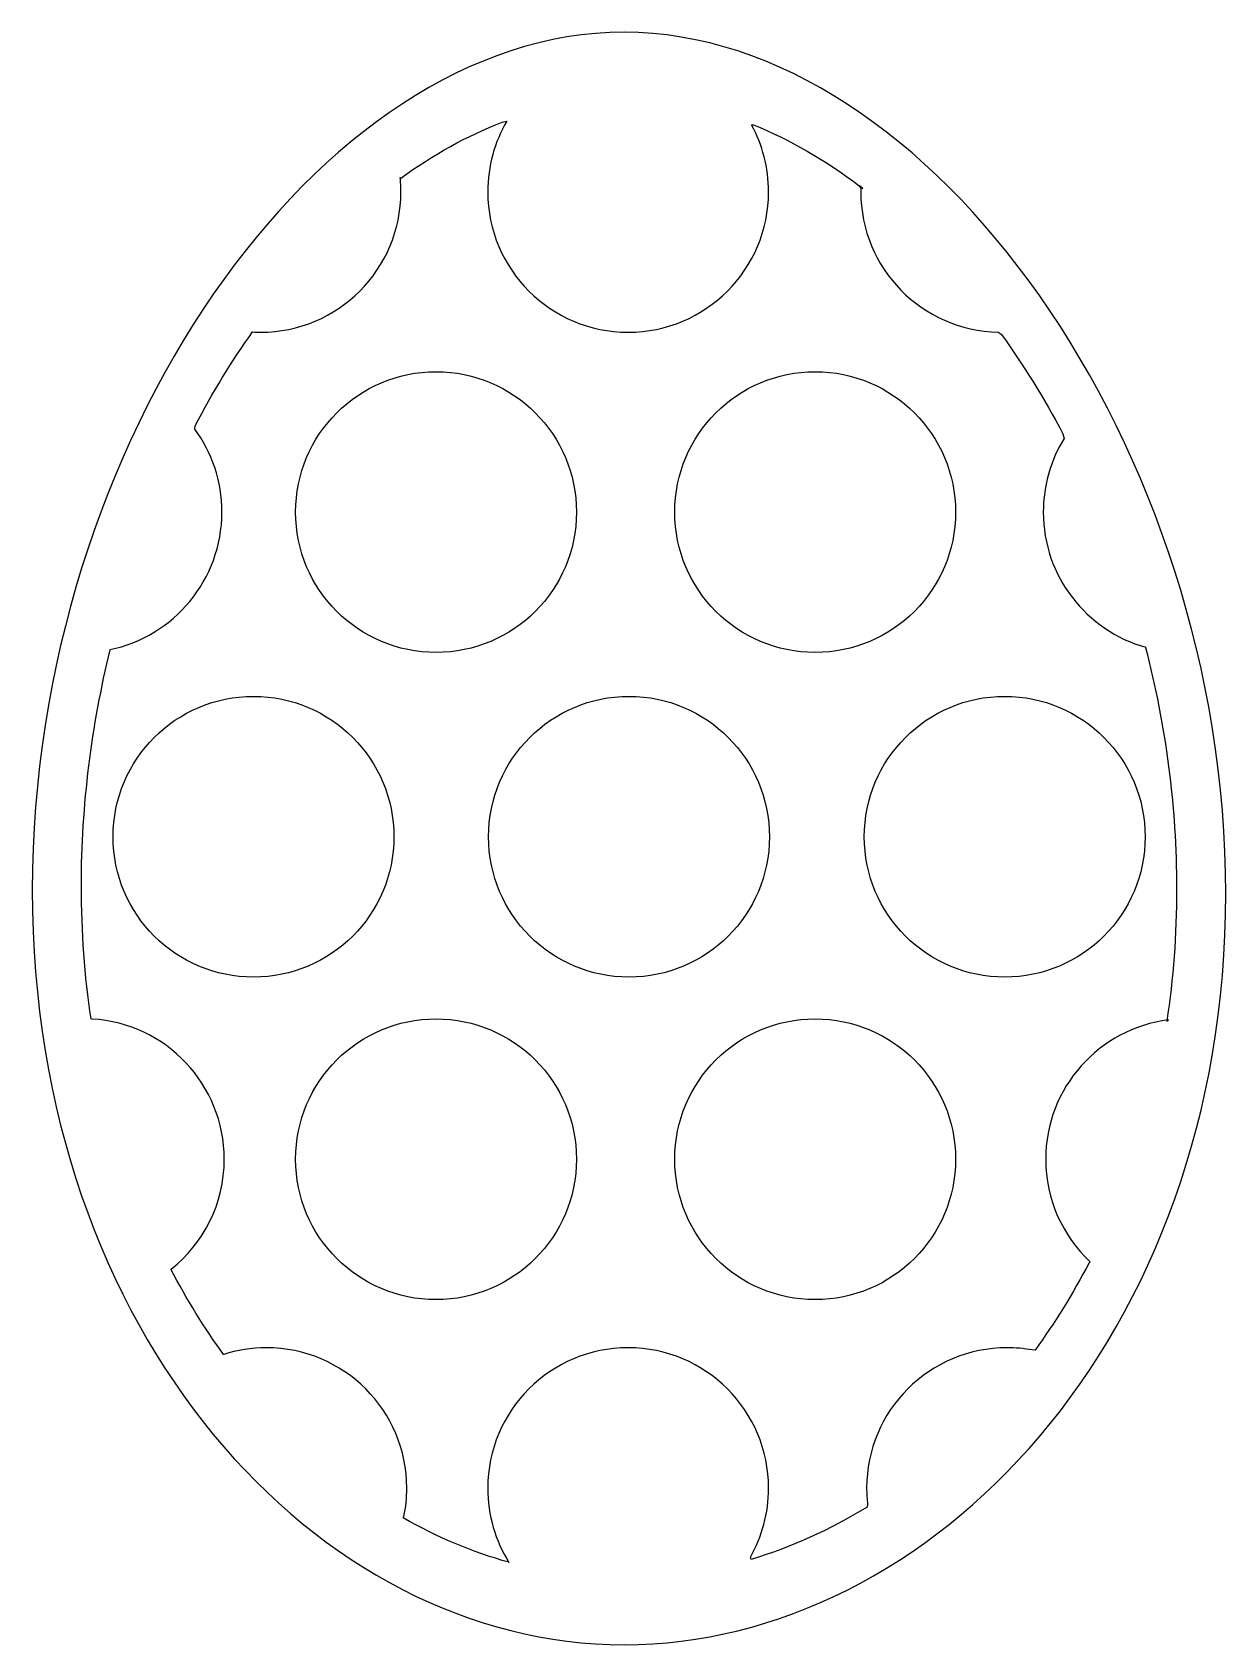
# Model space of a CAD drawing. Header units: centimetres. Extents: x -5.2 to 5.2, y -7 to 7.
import ezdxf

# ---------------------------------------------------------------- set-up
doc = ezdxf.new("R2010")
doc.units = ezdxf.units.CM
doc.header["$MEASUREMENT"] = 0
doc.layers.add('Camada 1', color=7, linetype='Continuous')

msp = doc.modelspace()

# ---------------------------------------------------------------- linework, layer by layer
at = {"layer": 'Camada 1'}
for points, knots in [([(-5.20098, -0.44987), (-5.20098, 3.43133), (-2.71265, 7.02757), (-0.04301, 7.02757), (-0.04301, 7.02757), (2.62663, 7.02757), (5.20098, 3.40079), (5.20098, -0.48041), (5.20098, -0.48041), (5.20098, -4.36153), (2.62664, -7.02758), (-0.04301, -7.02758), (-0.04301, -7.02758), (-2.71266, -7.02758), (-5.20098, -4.33099), (-5.20098, -0.44987)], [0, 0, 0, 0, 0.2, 0.2, 0.2, 0.2, 0.4, 0.4, 0.4, 0.4, 0.6, 0.6, 0.6, 0.6, 1, 1, 1, 1]), ([(2.00746, 5.68968), (1.71121, 5.91301), (1.40159, 6.09256), (1.08396, 6.22088), (1.08396, 6.22088), (1.08396, 6.22088), (1.06869, 6.22014), (1.06869, 6.22014), (1.06869, 6.22014), (1.16288, 6.04673), (1.21638, 5.84806), (1.21638, 5.63681), (1.21638, 5.63681), (1.21638, 4.96096), (0.66843, 4.41306), (-0.0074, 4.41306), (-0.0074, 4.41306), (-0.68328, 4.41306), (-1.23118, 4.96096), (-1.23118, 5.63681), (-1.23118, 5.63681), (-1.23118, 5.86104), (-1.17088, 6.07118), (-1.06563, 6.25191), (-1.06563, 6.25191), (-1.06563, 6.25191), (-1.10593, 6.2431), (-1.10593, 6.2431), (-1.10593, 6.2431), (-1.40999, 6.12592), (-1.70608, 5.96116), (-1.98966, 5.75539), (-1.98966, 5.75539), (-1.98966, 5.75539), (-1.99413, 5.76195), (-1.99413, 5.76195), (-1.99413, 5.76195), (-1.98995, 5.72081), (-1.98783, 5.67911), (-1.98783, 5.63683), (-1.98783, 5.63683), (-1.98783, 4.96098), (-2.53573, 4.41308), (-3.21161, 4.41308), (-3.21161, 4.41308), (-3.23431, 4.41308), (-3.25691, 4.41372), (-3.27934, 4.41496), (-3.27934, 4.41496), (-3.27934, 4.41496), (-3.28087, 4.41634), (-3.28087, 4.41634), (-3.28087, 4.41634), (-3.46126, 4.1611), (-3.62919, 3.88717), (-3.78239, 3.59772), (-3.78239, 3.59772), (-3.78239, 3.59772), (-3.78525, 3.56925), (-3.78525, 3.56925), (-3.78525, 3.56925), (-3.63624, 3.3665), (-3.54818, 3.11612), (-3.54818, 2.84514), (-3.54818, 2.84514), (-3.54818, 2.2538), (-3.96765, 1.76035), (-4.52537, 1.64623), (-4.52537, 1.64623), (-4.52537, 1.64623), (-4.52132, 1.6452), (-4.52132, 1.6452), (-4.52132, 1.6452), (-4.68343, 0.98509), (-4.77267, 0.2913), (-4.77267, -0.41281), (-4.77267, -0.41281), (-4.77267, -0.81376), (-4.7437, -1.20095), (-4.68885, -1.57235), (-4.68885, -1.57235), (-4.68885, -1.57235), (-4.67845, -1.57394), (-4.67845, -1.57394), (-4.67845, -1.57394), (-4.03646, -1.61156), (-3.52749, -2.14414), (-3.52749, -2.79555), (-3.52749, -2.79555), (-3.52749, -3.1833), (-3.70788, -3.529), (-3.98924, -3.75321), (-3.98924, -3.75321), (-3.98924, -3.75321), (-3.99255, -3.75488), (-3.99255, -3.75488), (-3.99255, -3.75488), (-3.85444, -4.01891), (-3.70064, -4.26677), (-3.53342, -4.4968), (-3.53342, -4.4968), (-3.53342, -4.4968), (-3.53257, -4.4963), (-3.53257, -4.4963), (-3.53257, -4.4963), (-3.41517, -4.45886), (-3.29011, -4.43875), (-3.16033, -4.43875), (-3.16033, -4.43875), (-2.48445, -4.43875), (-1.93655, -4.98652), (-1.93655, -5.66253), (-1.93655, -5.66253), (-1.93655, -5.74696), (-1.94512, -5.82943), (-1.96142, -5.90902), (-1.96142, -5.90902), (-1.96142, -5.90902), (-1.96846, -5.92201), (-1.96846, -5.92201), (-1.96846, -5.92201), (-1.6726, -6.0901), (-1.3633, -6.22014), (-1.04567, -6.3091), (-1.04567, -6.3091), (-1.04567, -6.3091), (-1.04631, -6.3096), (-1.04631, -6.3096), (-1.04631, -6.3096), (-1.16349, -6.1218), (-1.23123, -5.90016), (-1.23123, -5.66253), (-1.23123, -5.66253), (-1.23123, -4.9866), (-0.68333, -4.43875), (-0.00745, -4.43875), (-0.00745, -4.43875), (0.66838, -4.43875), (1.21633, -4.9866), (1.21633, -5.66253), (1.21633, -5.66253), (1.21633, -5.88065), (1.15918, -6.08555), (1.05909, -6.26287), (1.05909, -6.26287), (1.05909, -6.26287), (1.06383, -6.28377), (1.06383, -6.28377), (1.06383, -6.28377), (1.41276, -6.17873), (1.75246, -6.02506), (2.07549, -5.82702), (2.07549, -5.82702), (2.07549, -5.82702), (2.07972, -5.80683), (2.07972, -5.80683), (2.07972, -5.80683), (2.07411, -5.75944), (2.07125, -5.71137), (2.07125, -5.6625), (2.07125, -5.6625), (2.07125, -4.98649), (2.6192, -4.43872), (3.29503, -4.43872), (3.29503, -4.43872), (3.36991, -4.43872), (3.4433, -4.44544), (3.51453, -4.45833), (3.51453, -4.45833), (3.51453, -4.45833), (3.53855, -4.45865), (3.53855, -4.45865), (3.53855, -4.45865), (3.71098, -4.22259), (3.86917, -3.96843), (4.01046, -3.69731), (4.01046, -3.69731), (4.01046, -3.69731), (4.01864, -3.68866), (4.01864, -3.68866), (4.01864, -3.68866), (3.78033, -3.46533), (3.63158, -3.1478), (3.63158, -2.79551), (3.63158, -2.79551), (3.63158, -2.1713), (4.09873, -1.65635), (4.70256, -1.58118), (4.70256, -1.58118), (4.70256, -1.58118), (4.68708, -1.59221), (4.68708, -1.59221), (4.68708, -1.59221), (4.74304, -1.22354), (4.77257, -0.83915), (4.77257, -0.44074), (4.77257, -0.44074), (4.77257, 0.27887), (4.67613, 0.98894), (4.50206, 1.66391), (4.50206, 1.66391), (4.50206, 1.66391), (4.50322, 1.66682), (4.50322, 1.66682), (4.50322, 1.66682), (3.98839, 1.81128), (3.61086, 2.28417), (3.61086, 2.84517), (3.61086, 2.84517), (3.61086, 3.08068), (3.67727, 3.3006), (3.79252, 3.48726), (3.79252, 3.48726), (3.79252, 3.48726), (3.78159, 3.52795), (3.78159, 3.52795), (3.78159, 3.52795), (3.61824, 3.83571), (3.43824, 4.1266), (3.24457, 4.39687), (3.24457, 4.39687), (3.24457, 4.39687), (3.2174, 4.41343), (3.2174, 4.41343), (3.2174, 4.41343), (2.55359, 4.4274), (2.01992, 4.96985), (2.01992, 5.63689), (2.01992, 5.63689), (2.01992, 5.64705), (2.02003, 5.65713), (2.02032, 5.66724), (2.02032, 5.66724), (2.02032, 5.66724), (2.00746, 5.68968), (2.00746, 5.68968)], [0, 0, 0, 0, 0.01666667, 0.01666667, 0.01666667, 0.01666667, 0.03333333, 0.03333333, 0.03333333, 0.03333333, 0.05, 0.05, 0.05, 0.05, 0.06666667, 0.06666667, 0.06666667, 0.06666667, 0.08333333, 0.08333333, 0.08333333, 0.08333333, 0.1, 0.1, 0.1, 0.1, 0.11666667, 0.11666667, 0.11666667, 0.11666667, 0.13333333, 0.13333333, 0.13333333, 0.13333333, 0.15, 0.15, 0.15, 0.15, 0.16666667, 0.16666667, 0.16666667, 0.16666667, 0.18333333, 0.18333333, 0.18333333, 0.18333333, 0.2, 0.2, 0.2, 0.2, 0.21666667, 0.21666667, 0.21666667, 0.21666667, 0.23333333, 0.23333333, 0.23333333, 0.23333333, 0.25, 0.25, 0.25, 0.25, 0.26666667, 0.26666667, 0.26666667, 0.26666667, 0.28333333, 0.28333333, 0.28333333, 0.28333333, 0.3, 0.3, 0.3, 0.3, 0.31666667, 0.31666667, 0.31666667, 0.31666667, 0.33333333, 0.33333333, 0.33333333, 0.33333333, 0.35, 0.35, 0.35, 0.35, 0.36666667, 0.36666667, 0.36666667, 0.36666667, 0.38333333, 0.38333333, 0.38333333, 0.38333333, 0.4, 0.4, 0.4, 0.4, 0.41666667, 0.41666667, 0.41666667, 0.41666667, 0.43333333, 0.43333333, 0.43333333, 0.43333333, 0.45, 0.45, 0.45, 0.45, 0.46666667, 0.46666667, 0.46666667, 0.46666667, 0.48333333, 0.48333333, 0.48333333, 0.48333333, 0.5, 0.5, 0.5, 0.5, 0.51666667, 0.51666667, 0.51666667, 0.51666667, 0.53333333, 0.53333333, 0.53333333, 0.53333333, 0.55, 0.55, 0.55, 0.55, 0.56666667, 0.56666667, 0.56666667, 0.56666667, 0.58333333, 0.58333333, 0.58333333, 0.58333333, 0.6, 0.6, 0.6, 0.6, 0.61666667, 0.61666667, 0.61666667, 0.61666667, 0.63333333, 0.63333333, 0.63333333, 0.63333333, 0.65, 0.65, 0.65, 0.65, 0.66666667, 0.66666667, 0.66666667, 0.66666667, 0.68333333, 0.68333333, 0.68333333, 0.68333333, 0.7, 0.7, 0.7, 0.7, 0.71666667, 0.71666667, 0.71666667, 0.71666667, 0.73333333, 0.73333333, 0.73333333, 0.73333333, 0.75, 0.75, 0.75, 0.75, 0.76666667, 0.76666667, 0.76666667, 0.76666667, 0.78333333, 0.78333333, 0.78333333, 0.78333333, 0.8, 0.8, 0.8, 0.8, 0.81666667, 0.81666667, 0.81666667, 0.81666667, 0.83333333, 0.83333333, 0.83333333, 0.83333333, 0.85, 0.85, 0.85, 0.85, 0.86666667, 0.86666667, 0.86666667, 0.86666667, 0.88333333, 0.88333333, 0.88333333, 0.88333333, 0.9, 0.9, 0.9, 0.9, 0.91666667, 0.91666667, 0.91666667, 0.91666667, 0.93333333, 0.93333333, 0.93333333, 0.93333333, 0.95, 0.95, 0.95, 0.95, 0.96666667, 0.96666667, 0.96666667, 0.96666667, 1, 1, 1, 1]), ([(2.00746, 5.68968), (2.00746, 5.68968), (2.00746, 5.68968), (2.00746, 5.68968), (2.00746, 5.68968), (2.00746, 5.68968), (2.00746, 5.68968), (2.00746, 5.68968)], [0, 0, 0, 0, 0.33333333, 0.33333333, 0.33333333, 0.33333333, 1, 1, 1, 1]), ([(2.03781, 5.66661), (2.02776, 5.67434), (2.0177, 5.68204), (2.00749, 5.68966), (2.00749, 5.68966), (2.00749, 5.68966), (2.03781, 5.66661), (2.03781, 5.66661)], [0, 0, 0, 0, 0.33333333, 0.33333333, 0.33333333, 0.33333333, 1, 1, 1, 1]), ([(-1.68189, 1.62134), (-1.00601, 1.62134), (-0.45811, 2.16927), (-0.45811, 2.84509), (-0.45811, 2.84509), (-0.45811, 3.52099), (-1.00601, 4.06887), (-1.68189, 4.06887), (-1.68189, 4.06887), (-2.35774, 4.06887), (-2.90564, 3.521), (-2.90564, 2.84509), (-2.90564, 2.84509), (-2.90564, 2.16929), (-2.35774, 1.62134), (-1.68189, 1.62134)], [0, 0, 0, 0, 0.2, 0.2, 0.2, 0.2, 0.4, 0.4, 0.4, 0.4, 0.6, 0.6, 0.6, 0.6, 1, 1, 1, 1]), ([(1.62225, 1.62134), (2.29808, 1.62134), (2.84603, 2.16927), (2.84603, 2.84509), (2.84603, 2.84509), (2.84603, 3.52099), (2.29808, 4.06887), (1.62225, 4.06887), (1.62225, 4.06887), (0.94645, 4.06887), (0.3985, 3.521), (0.3985, 2.84509), (0.3985, 2.84509), (0.3985, 2.16929), (0.94645, 1.62134), (1.62225, 1.62134)], [0, 0, 0, 0, 0.2, 0.2, 0.2, 0.2, 0.4, 0.4, 0.4, 0.4, 0.6, 0.6, 0.6, 0.6, 1, 1, 1, 1]), ([(-3.27278, -1.20854), (-2.59693, -1.20854), (-2.04903, -0.66069), (-2.04903, 0.01521), (-2.04903, 0.01521), (-2.04903, 0.69109), (-2.59693, 1.23899), (-3.27278, 1.23899), (-3.27278, 1.23899), (-3.94866, 1.23899), (-4.49653, 0.69109), (-4.49653, 0.01521), (-4.49653, 0.01521), (-4.49653, -0.66069), (-3.94863, -1.20854), (-3.27278, -1.20854)], [0, 0, 0, 0, 0.2, 0.2, 0.2, 0.2, 0.4, 0.4, 0.4, 0.4, 0.6, 0.6, 0.6, 0.6, 1, 1, 1, 1]), ([(-0.00001, -1.20854), (0.67592, -1.20854), (1.22377, -0.66069), (1.22377, 0.01521), (1.22377, 0.01521), (1.22377, 0.69109), (0.67592, 1.23899), (-0.00001, 1.23899), (-0.00001, 1.23899), (-0.67589, 1.23899), (-1.22379, 0.69109), (-1.22379, 0.01521), (-1.22379, 0.01521), (-1.22379, -0.66069), (-0.67589, -1.20854), (-0.00001, -1.20854)], [0, 0, 0, 0, 0.2, 0.2, 0.2, 0.2, 0.4, 0.4, 0.4, 0.4, 0.6, 0.6, 0.6, 0.6, 1, 1, 1, 1]), ([(3.27436, -1.20854), (3.95019, -1.20854), (4.49814, -0.66069), (4.49814, 0.01521), (4.49814, 0.01521), (4.49814, 0.69109), (3.95019, 1.23899), (3.27436, 1.23899), (3.27436, 1.23899), (2.59853, 1.23899), (2.05061, 0.69109), (2.05061, 0.01521), (2.05061, 0.01521), (2.05061, -0.66069), (2.59854, -1.20854), (3.27436, -1.20854)], [0, 0, 0, 0, 0.2, 0.2, 0.2, 0.2, 0.4, 0.4, 0.4, 0.4, 0.6, 0.6, 0.6, 0.6, 1, 1, 1, 1]), ([(-2.90564, -2.79553), (-2.90564, -3.47154), (-2.35774, -4.01928), (-1.68189, -4.01928), (-1.68189, -4.01928), (-1.00601, -4.01928), (-0.45811, -3.47154), (-0.45811, -2.79553), (-0.45811, -2.79553), (-0.45811, -2.1197), (-1.00601, -1.57175), (-1.68189, -1.57175), (-1.68189, -1.57175), (-2.35774, -1.57176), (-2.90564, -2.11971), (-2.90564, -2.79553)], [0, 0, 0, 0, 0.2, 0.2, 0.2, 0.2, 0.4, 0.4, 0.4, 0.4, 0.6, 0.6, 0.6, 0.6, 1, 1, 1, 1]), ([(0.3985, -2.79553), (0.3985, -3.47154), (0.94645, -4.01928), (1.62225, -4.01928), (1.62225, -4.01928), (2.29808, -4.01928), (2.84603, -3.47154), (2.84603, -2.79553), (2.84603, -2.79553), (2.84603, -2.1197), (2.29808, -1.57175), (1.62225, -1.57175), (1.62225, -1.57175), (0.94645, -1.57176), (0.3985, -2.11971), (0.3985, -2.79553)], [0, 0, 0, 0, 0.2, 0.2, 0.2, 0.2, 0.4, 0.4, 0.4, 0.4, 0.6, 0.6, 0.6, 0.6, 1, 1, 1, 1])]:
    msp.add_open_spline(points, degree=3, knots=knots, dxfattribs=at)

doc.saveas('drawing.dxf')
